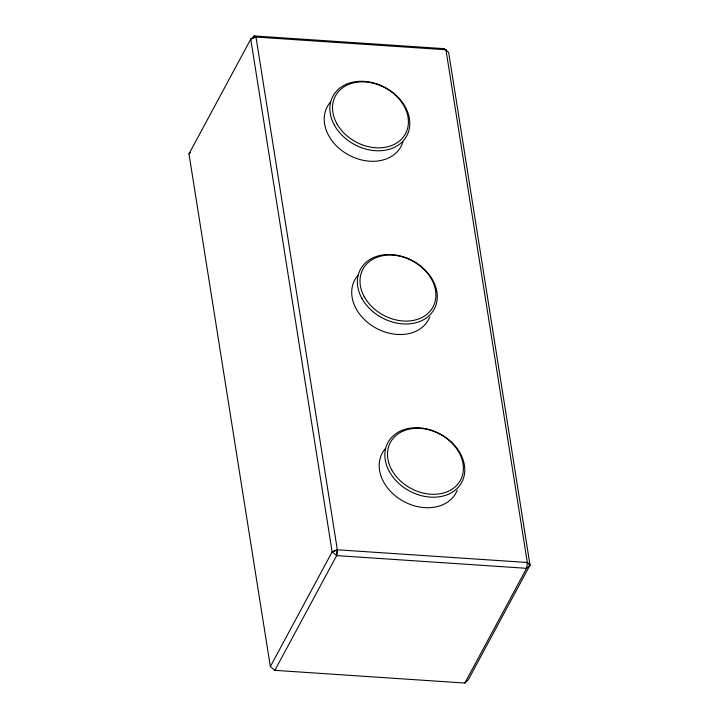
<?xml version="1.0" encoding="UTF-8"?>
<svg xmlns="http://www.w3.org/2000/svg" width="719" height="719" viewBox="0 0 719 719"><rect width="100%" height="100%" fill="white"/><g stroke="black" fill="none" stroke-linecap="round" stroke-linejoin="round"><path stroke-width="1.08" d="M274.865 670.342L336.645 555.607L337.355 549.801L255.991 37.064L254.167 35.95L250.76 39.15L188.98 153.884L270.353 666.612L274.865 670.342L464.834 683.05L468.24 679.85L530.02 565.116L448.647 52.388L444.135 48.658L254.167 35.95L253.106 37.927M445.942 49.764L527.324 562.51L526.614 568.316L336.645 555.607L337.355 549.792L527.324 562.492L530.02 565.116L526.614 568.316L464.834 683.05M270.353 666.612L332.133 551.877L250.76 39.15L255.991 37.064L445.951 49.764M188.98 153.884L190.346 152.608M332.133 551.877L337.355 549.792L332.133 551.877L336.645 555.607M444.135 48.658L445.636 49.899M527.324 562.492L530.02 565.116M457.248 490.277A41.9 32.373 28.3 0 1 402.227 500.622A41.9 32.373 28.3 0 1 385.465 448.503M429.755 317.061A41.9 32.373 28.3 0 1 374.743 327.406A41.9 32.373 28.3 0 1 357.981 275.287M402.964 141.841A41.9 32.373 28.3 0 1 348.436 154.855A41.9 32.373 28.3 0 1 330.488 102.062M391.756 469.938A39.806 30.755 28.3 0 0 457.437 484.57A39.806 30.755 28.3 0 0 427.131 429.396A39.806 30.755 28.3 0 0 391.756 469.938M389.356 471.565A41.9 32.373 28.3 0 0 458.497 486.97A41.9 32.373 28.3 0 0 426.592 428.884A41.9 32.373 28.3 0 0 389.356 471.565M361.864 298.349A41.9 32.373 28.3 0 0 431.005 313.745A41.9 32.373 28.3 0 0 399.099 255.667A41.9 32.373 28.3 0 0 361.864 298.349M364.272 296.722A39.806 30.755 28.3 0 0 429.953 311.354A39.806 30.755 28.3 0 0 399.647 256.171A39.806 30.755 28.3 0 0 364.272 296.722M336.78 123.497A39.806 30.755 28.3 0 0 402.46 138.129A39.806 30.755 28.3 0 0 372.154 82.955A39.806 30.755 28.3 0 0 336.78 123.497M334.371 125.124A41.9 32.373 28.3 0 0 403.512 140.529A41.9 32.373 28.3 0 0 371.615 82.442A41.9 32.373 28.3 0 0 334.371 125.124"/></g></svg>
